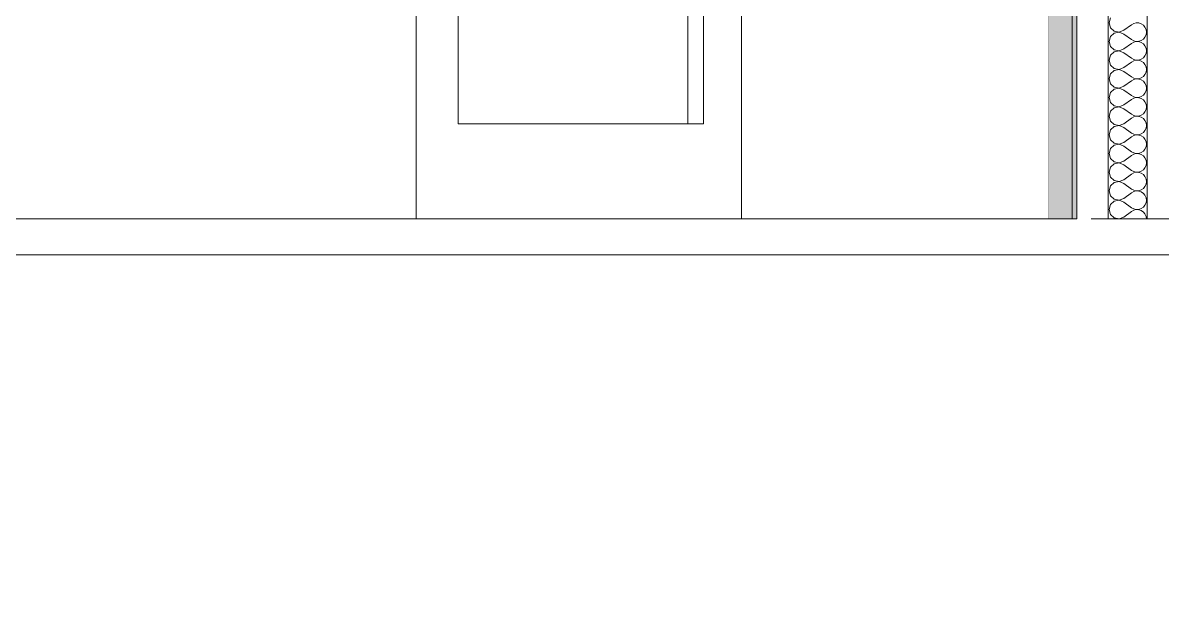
# Model space of a CAD drawing. Header units: millimetres. Extents: x -48147 to 1414029, y -496296 to 18123.
# Drawn here: x 1366343 to 1367135, y -478948 to -478550 of the extents above; entities that cross this region are included whole.
import ezdxf

# ---------------------------------------------------------------- set-up
doc = ezdxf.new("R2010")
doc.units = ezdxf.units.MM
doc.header["$MEASUREMENT"] = 0
doc.linetypes.add('Dashed', pattern=[2822.222233, 1411.111116, -1411.111116])
doc.linetypes.add('Wipeout_Contour', pattern=[1000, 0, -1000])
for name, color, linetype, lineweight, true_color in [('0_Pen_No__105', 7, 'Continuous', 15, 0xa6a6a6), ('New_A-25-M_Wall_Int_Pen_No__107', 7, 'Continuous', 15, 0xa6a6a6), ('New_ArchiCAD Doors_Pen_No__63', 7, 'Continuous', 20, 0x606060)]:
    doc.layers.add(name, color=color, linetype=linetype, lineweight=lineweight, true_color=true_color)
for name, color, linetype in [('New_A-20-M_Floor_Slab', 7, 'Continuous'), ('New_A-25-M_Wall_Int', 7, 'Continuous'), ('New_ArchiCAD Doors', 7, 'Continuous')]:
    doc.layers.add(name, color=color, linetype=linetype)
doc.layers.add('New_A-20-M_Floor_Slab_Pen_No__4', color=7, linetype='Continuous', lineweight=20)
doc.layers.add('New_A-25-M_Wall_Int_Pen_No__1', color=7, linetype='Continuous', lineweight=13)

# ---------------------------------------------------------------- blocks, each defined once
blk = doc.blocks.new('*X159', base_point=(1372879, -490836.73))
at = {"layer": 'New_A-25-M_Wall_Int_Pen_No__107', "linetype": 'Continuous'}
for p, q in [((1367099.2, -478547.01), (1367098.23, -478550.43)), ((1367098.23, -478550.43), (1367099.2, -478553.84)), ((1367108.62, -478555.62), (1367113.81, -478551.72)), ((1367115.38, -478550.86), (1367113.81, -478551.72)), ((1367117.12, -478550.45), (1367115.38, -478550.86)), ((1367118.91, -478550.54), (1367117.12, -478550.45)), ((1367120.61, -478551.11), (1367118.91, -478550.54)), ((1367122.08, -478552.13), (1367120.61, -478551.11)), ((1367123.23, -478553.5), (1367122.08, -478552.13)), ((1367099.2, -478560), (1367098.23, -478563.41)), ((1367099.2, -478553.84), (1367101.82, -478556.23)), ((1367101.82, -478557.6), (1367099.2, -478560)), ((1367101.82, -478556.23), (1367105.31, -478556.89)), ((1367105.31, -478556.94), (1367101.82, -478557.6)), ((1367105.31, -478556.89), (1367108.62, -478555.62)), ((1367108.62, -478558.22), (1367105.31, -478556.94)), ((1367108.62, -478558.22), (1367113.81, -478562.11)), ((1367123.95, -478555.14), (1367123.23, -478553.5)), ((1367123.23, -478560.33), (1367123.95, -478558.69)), ((1367124.19, -478556.92), (1367123.95, -478555.14)), ((1367123.95, -478558.69), (1367124.19, -478556.92)), ((1367098.23, -478563.41), (1367099.2, -478566.82)), ((1367099.2, -478566.82), (1367101.82, -478569.21)), ((1367108.62, -478568.6), (1367113.81, -478564.71)), ((1367113.81, -478562.11), (1367115.38, -478562.98)), ((1367115.38, -478563.84), (1367113.81, -478564.71)), ((1367115.38, -478562.98), (1367117.12, -478563.38)), ((1367117.12, -478563.43), (1367115.38, -478563.84)), ((1367117.12, -478563.38), (1367118.91, -478563.29)), ((1367118.91, -478563.52), (1367117.12, -478563.43)), ((1367118.91, -478563.29), (1367120.61, -478562.72)), ((1367120.61, -478564.09), (1367118.91, -478563.52)), ((1367120.61, -478562.72), (1367122.08, -478561.71)), ((1367122.08, -478565.11), (1367120.61, -478564.09)), ((1367122.08, -478561.71), (1367123.23, -478560.33)), ((1367123.23, -478566.49), (1367122.08, -478565.11)), ((1367123.95, -478568.12), (1367123.23, -478566.49)), ((1367124.19, -478569.9), (1367123.95, -478568.12)), ((1367099.2, -478572.98), (1367098.23, -478576.39)), ((1367101.82, -478570.58), (1367099.2, -478572.98)), ((1367101.82, -478569.21), (1367105.31, -478569.87)), ((1367105.31, -478569.92), (1367101.82, -478570.58)), ((1367105.31, -478569.87), (1367108.62, -478568.6)), ((1367108.62, -478571.2), (1367105.31, -478569.92)), ((1367108.62, -478571.2), (1367113.81, -478575.09)), ((1367113.81, -478575.09), (1367115.38, -478575.96)), ((1367115.38, -478575.96), (1367117.12, -478576.36)), ((1367118.91, -478576.28), (1367120.61, -478575.7)), ((1367120.61, -478575.7), (1367122.08, -478574.69)), ((1367122.08, -478574.69), (1367123.23, -478573.31)), ((1367123.23, -478573.31), (1367123.95, -478571.67)), ((1367123.95, -478571.67), (1367124.19, -478569.9)), ((1367098.23, -478576.39), (1367099.2, -478579.8)), ((1367099.2, -478579.8), (1367101.82, -478582.19)), ((1367101.82, -478583.57), (1367099.2, -478585.96)), ((1367101.82, -478582.19), (1367105.31, -478582.85)), ((1367105.31, -478582.91), (1367101.82, -478583.57)), ((1367105.31, -478582.85), (1367108.62, -478581.58)), ((1367108.62, -478584.18), (1367105.31, -478582.91)), ((1367108.62, -478581.58), (1367113.81, -478577.69)), ((1367115.38, -478576.82), (1367113.81, -478577.69)), ((1367117.12, -478576.42), (1367115.38, -478576.82)), ((1367117.12, -478576.36), (1367118.91, -478576.28)), ((1367118.91, -478576.5), (1367117.12, -478576.42)), ((1367120.61, -478577.07), (1367118.91, -478576.5)), ((1367122.08, -478578.09), (1367120.61, -478577.07)), ((1367123.23, -478579.47), (1367122.08, -478578.09)), ((1367123.95, -478581.11), (1367123.23, -478579.47)), ((1367124.19, -478582.88), (1367123.95, -478581.11)), ((1367123.95, -478584.65), (1367124.19, -478582.88)), ((1367099.2, -478585.96), (1367098.23, -478589.37)), ((1367098.23, -478589.37), (1367099.2, -478592.78)), ((1367108.62, -478584.18), (1367113.81, -478588.07)), ((1367108.62, -478594.56), (1367113.81, -478590.67)), ((1367113.81, -478588.07), (1367115.38, -478588.94)), ((1367115.38, -478589.8), (1367113.81, -478590.67)), ((1367115.38, -478588.94), (1367117.12, -478589.34)), ((1367117.12, -478589.4), (1367115.38, -478589.8)), ((1367117.12, -478589.34), (1367118.91, -478589.26)), ((1367118.91, -478589.48), (1367117.12, -478589.4)), ((1367118.91, -478589.26), (1367120.61, -478588.69)), ((1367120.61, -478590.06), (1367118.91, -478589.48)), ((1367120.61, -478588.69), (1367122.08, -478587.67)), ((1367122.08, -478591.07), (1367120.61, -478590.06)), ((1367122.08, -478587.67), (1367123.23, -478586.29)), ((1367123.23, -478592.45), (1367122.08, -478591.07)), ((1367123.23, -478586.29), (1367123.95, -478584.65)), ((1367099.2, -478598.94), (1367098.23, -478602.35)), ((1367099.2, -478592.78), (1367101.82, -478595.18)), ((1367101.82, -478596.55), (1367099.2, -478598.94)), ((1367101.82, -478595.18), (1367105.31, -478595.84)), ((1367105.31, -478595.89), (1367101.82, -478596.55)), ((1367105.31, -478595.84), (1367108.62, -478594.56)), ((1367108.62, -478597.16), (1367105.31, -478595.89)), ((1367108.62, -478597.16), (1367113.81, -478601.05)), ((1367122.08, -478600.65), (1367123.23, -478599.27)), ((1367123.95, -478594.09), (1367123.23, -478592.45)), ((1367123.23, -478599.27), (1367123.95, -478597.64)), ((1367124.19, -478595.86), (1367123.95, -478594.09)), ((1367123.95, -478597.64), (1367124.19, -478595.86)), ((1367098.23, -478602.35), (1367099.2, -478605.76)), ((1367099.2, -478605.76), (1367101.82, -478608.16)), ((1367105.31, -478608.82), (1367108.62, -478607.55)), ((1367108.62, -478607.55), (1367113.81, -478603.65)), ((1367113.81, -478601.05), (1367115.38, -478601.92)), ((1367115.38, -478602.78), (1367113.81, -478603.65)), ((1367115.38, -478601.92), (1367117.12, -478602.33)), ((1367117.12, -478602.38), (1367115.38, -478602.78)), ((1367117.12, -478602.33), (1367118.91, -478602.24)), ((1367118.91, -478602.47), (1367117.12, -478602.38)), ((1367118.91, -478602.24), (1367120.61, -478601.67)), ((1367120.61, -478603.04), (1367118.91, -478602.47)), ((1367120.61, -478601.67), (1367122.08, -478600.65)), ((1367122.08, -478604.05), (1367120.61, -478603.04)), ((1367123.23, -478605.43), (1367122.08, -478604.05)), ((1367123.95, -478607.07), (1367123.23, -478605.43)), ((1367124.19, -478608.84), (1367123.95, -478607.07)), ((1367099.2, -478611.92), (1367098.23, -478615.33)), ((1367098.23, -478615.33), (1367099.2, -478618.75)), ((1367101.82, -478609.53), (1367099.2, -478611.92)), ((1367101.82, -478608.16), (1367105.31, -478608.82)), ((1367105.31, -478608.87), (1367101.82, -478609.53)), ((1367108.62, -478610.14), (1367105.31, -478608.87)), ((1367108.62, -478610.14), (1367113.81, -478614.04)), ((1367113.81, -478614.04), (1367115.38, -478614.9)), ((1367115.38, -478614.9), (1367117.12, -478615.31)), ((1367117.12, -478615.36), (1367115.38, -478615.77)), ((1367117.12, -478615.31), (1367118.91, -478615.22)), ((1367118.91, -478615.45), (1367117.12, -478615.36)), ((1367118.91, -478615.22), (1367120.61, -478614.65)), ((1367120.61, -478616.02), (1367118.91, -478615.45)), ((1367120.61, -478614.65), (1367122.08, -478613.63)), ((1367122.08, -478613.63), (1367123.23, -478612.26)), ((1367123.23, -478612.26), (1367123.95, -478610.62)), ((1367123.95, -478610.62), (1367124.19, -478608.84)), ((1367099.2, -478618.75), (1367101.82, -478621.14)), ((1367101.82, -478622.51), (1367099.2, -478624.9)), ((1367101.82, -478621.14), (1367105.31, -478621.8)), ((1367105.31, -478621.85), (1367101.82, -478622.51)), ((1367105.31, -478621.8), (1367108.62, -478620.53)), ((1367108.62, -478623.12), (1367105.31, -478621.85)), ((1367108.62, -478620.53), (1367113.81, -478616.63)), ((1367108.62, -478623.12), (1367113.81, -478627.02)), ((1367115.38, -478615.77), (1367113.81, -478616.63)), ((1367122.08, -478617.03), (1367120.61, -478616.02)), ((1367123.23, -478618.41), (1367122.08, -478617.03)), ((1367123.95, -478620.05), (1367123.23, -478618.41)), ((1367123.23, -478625.24), (1367123.95, -478623.6)), ((1367124.19, -478621.82), (1367123.95, -478620.05)), ((1367123.95, -478623.6), (1367124.19, -478621.82)), ((1367099.2, -478624.9), (1367098.23, -478628.32)), ((1367098.23, -478628.32), (1367099.2, -478631.73)), ((1367108.62, -478633.51), (1367113.81, -478629.61)), ((1367113.81, -478627.02), (1367115.38, -478627.88)), ((1367115.38, -478628.75), (1367113.81, -478629.61)), ((1367115.38, -478627.88), (1367117.12, -478628.29)), ((1367117.12, -478628.34), (1367115.38, -478628.75)), ((1367117.12, -478628.29), (1367118.91, -478628.2)), ((1367118.91, -478628.43), (1367117.12, -478628.34)), ((1367118.91, -478628.2), (1367120.61, -478627.63)), ((1367120.61, -478629), (1367118.91, -478628.43)), ((1367120.61, -478627.63), (1367122.08, -478626.62)), ((1367122.08, -478630.01), (1367120.61, -478629)), ((1367122.08, -478626.62), (1367123.23, -478625.24)), ((1367123.23, -478631.39), (1367122.08, -478630.01)), ((1367123.95, -478633.03), (1367123.23, -478631.39)), ((1367099.2, -478637.88), (1367098.23, -478641.3)), ((1367099.2, -478631.73), (1367101.82, -478634.12)), ((1367101.82, -478635.49), (1367099.2, -478637.88)), ((1367101.82, -478634.12), (1367105.31, -478634.78)), ((1367105.31, -478634.83), (1367101.82, -478635.49)), ((1367105.31, -478634.78), (1367108.62, -478633.51)), ((1367108.62, -478636.1), (1367105.31, -478634.83)), ((1367108.62, -478636.1), (1367113.81, -478640)), ((1367122.08, -478639.6), (1367123.23, -478638.22)), ((1367123.23, -478638.22), (1367123.95, -478636.58)), ((1367124.19, -478634.81), (1367123.95, -478633.03)), ((1367123.95, -478636.58), (1367124.19, -478634.81)), ((1367098.23, -478641.3), (1367099.2, -478644.71)), ((1367099.2, -478644.71), (1367101.82, -478647.1)), ((1367101.82, -478647.1), (1367105.31, -478647.76)), ((1367105.31, -478647.76), (1367108.62, -478646.49)), ((1367108.62, -478646.49), (1367113.81, -478642.6)), ((1367113.81, -478640), (1367115.38, -478640.87)), ((1367115.38, -478641.73), (1367113.81, -478642.6)), ((1367115.38, -478640.87), (1367117.12, -478641.27)), ((1367117.12, -478641.32), (1367115.38, -478641.73)), ((1367117.12, -478641.27), (1367118.91, -478641.18)), ((1367118.91, -478641.41), (1367117.12, -478641.32)), ((1367118.91, -478641.18), (1367120.61, -478640.61)), ((1367120.61, -478641.98), (1367118.91, -478641.41)), ((1367120.61, -478640.61), (1367122.08, -478639.6)), ((1367122.08, -478643), (1367120.61, -478641.98)), ((1367123.23, -478644.38), (1367122.08, -478643)), ((1367123.95, -478646.01), (1367123.23, -478644.38)), ((1367124.19, -478647.79), (1367123.95, -478646.01)), ((1367099.2, -478650.87), (1367098.23, -478654.28)), ((1367098.23, -478654.28), (1367099.2, -478657.69)), ((1367101.82, -478648.47), (1367099.2, -478650.87)), ((1367105.31, -478647.81), (1367101.82, -478648.47)), ((1367108.62, -478649.09), (1367105.31, -478647.81)), ((1367108.62, -478649.09), (1367113.81, -478652.98)), ((1367113.81, -478652.98), (1367115.38, -478653.85)), ((1367115.38, -478654.71), (1367113.81, -478655.58)), ((1367115.38, -478653.85), (1367117.12, -478654.25)), ((1367117.12, -478654.3), (1367115.38, -478654.71)), ((1367117.12, -478654.25), (1367118.91, -478654.17)), ((1367118.91, -478654.39), (1367117.12, -478654.3)), ((1367118.91, -478654.17), (1367120.61, -478653.59)), ((1367120.61, -478654.96), (1367118.91, -478654.39)), ((1367120.61, -478653.59), (1367122.08, -478652.58)), ((1367122.08, -478655.98), (1367120.61, -478654.96)), ((1367122.08, -478652.58), (1367123.23, -478651.2)), ((1367123.23, -478651.2), (1367123.95, -478649.56)), ((1367123.95, -478649.56), (1367124.19, -478647.79)), ((1367099.2, -478657.69), (1367101.82, -478660.08)), ((1367101.82, -478661.45), (1367099.2, -478663.85)), ((1367101.82, -478660.08), (1367105.31, -478660.74)), ((1367105.31, -478660.8), (1367101.82, -478661.45)), ((1367105.31, -478660.74), (1367108.62, -478659.47)), ((1367108.62, -478662.07), (1367105.31, -478660.8)), ((1367108.62, -478659.47), (1367113.81, -478655.58)), ((1367108.62, -478662.07), (1367113.81, -478665.96)), ((1367123.23, -478657.36), (1367122.08, -478655.98)), ((1367123.95, -478659), (1367123.23, -478657.36)), ((1367123.23, -478664.18), (1367123.95, -478662.54)), ((1367124.19, -478660.77), (1367123.95, -478659)), ((1367123.95, -478662.54), (1367124.19, -478660.77)), ((1367099.2, -478663.85), (1367098.23, -478667.26)), ((1367098.23, -478667.26), (1367099.2, -478670.67)), ((1367099.2, -478670.67), (1367101.82, -478673.07)), ((1367108.62, -478672.45), (1367113.81, -478668.56)), ((1367113.81, -478665.96), (1367115.38, -478666.83)), ((1367115.38, -478667.69), (1367113.81, -478668.56)), ((1367115.38, -478666.83), (1367117.12, -478667.23)), ((1367117.12, -478667.29), (1367115.38, -478667.69)), ((1367117.12, -478667.23), (1367118.91, -478667.15)), ((1367118.91, -478667.37), (1367117.12, -478667.29)), ((1367118.91, -478667.15), (1367120.61, -478666.57)), ((1367120.61, -478667.95), (1367118.91, -478667.37)), ((1367120.61, -478666.57), (1367122.08, -478665.56)), ((1367122.08, -478668.96), (1367120.61, -478667.95)), ((1367122.08, -478665.56), (1367123.23, -478664.18)), ((1367123.23, -478670.34), (1367122.08, -478668.96)), ((1367123.95, -478671.98), (1367123.23, -478670.34)), ((1367099.2, -478676.83), (1367098.23, -478680.24)), ((1367101.82, -478674.44), (1367099.2, -478676.83)), ((1367101.82, -478673.07), (1367105.31, -478673.72)), ((1367105.31, -478673.78), (1367101.82, -478674.44)), ((1367105.31, -478673.72), (1367108.62, -478672.45)), ((1367108.62, -478675.05), (1367105.31, -478673.78)), ((1367108.62, -478675.05), (1367113.81, -478678.94)), ((1367113.81, -478678.94), (1367115.38, -478679.81)), ((1367120.61, -478679.56), (1367122.08, -478678.54)), ((1367122.08, -478678.54), (1367123.23, -478677.16)), ((1367123.23, -478677.16), (1367123.95, -478675.52)), ((1367124.19, -478673.75), (1367123.95, -478671.98)), ((1367123.95, -478675.52), (1367124.19, -478673.75)), ((1367098.23, -478680.24), (1367099.2, -478683.65)), ((1367099.2, -478683.65), (1367101.82, -478686.05)), ((1367101.82, -478686.05), (1367105.31, -478686.71)), ((1367105.31, -478686.71), (1367108.62, -478685.43)), ((1367108.62, -478685.43), (1367113.81, -478681.54)), ((1367115.38, -478680.67), (1367113.81, -478681.54)), ((1367115.38, -478679.81), (1367117.12, -478680.22)), ((1367117.12, -478680.27), (1367115.38, -478680.67)), ((1367117.12, -478680.22), (1367118.91, -478680.13)), ((1367118.91, -478680.35), (1367117.12, -478680.27)), ((1367118.91, -478680.13), (1367120.61, -478679.56)), ((1367120.61, -478680.93), (1367118.91, -478680.35)), ((1367122.08, -478681.94), (1367120.61, -478680.93)), ((1367123.23, -478683.32), (1367122.08, -478681.94)), ((1367123.95, -478684.96), (1367123.23, -478683.32)), ((1367124.19, -478686.73), (1367123.95, -478684.96))]:
    blk.add_line(p, q, dxfattribs=at)
blk = doc.blocks.new('Section Elem_137_2', base_point=(1372879, -490836.73))
at = {"layer": 'New_A-25-M_Wall_Int_Pen_No__107', "linetype": 'Continuous'}
blk.add_hatch(color=256, dxfattribs=at).paths.add_polyline_path([(1367056.15, -478686.73), (1367072.5, -478686.73), (1367072.5, -474813.61), (1367056.15, -474813.61)])
at = {"layer": 'New_A-25-M_Wall_Int_Pen_No__107', "linetype": 'Continuous', "lineweight": 0, "true_color": 0x535353}
blk.add_hatch(color=251, dxfattribs=at).paths.add_polyline_path([(1367072.5, -478686.73), (1367075.77, -478686.73), (1367075.77, -474813.61), (1367072.5, -474813.61)])
at = {"layer": 'New_A-25-M_Wall_Int_Pen_No__1', "linetype": 'Continuous'}
blk.add_line((1367056.15, -474813.61), (1367056.15, -478686.73), dxfattribs=at)
at = {"color": 254, "linetype": 'Wipeout_Contour', "lineweight": 0, "ltscale": 5791331.527955575}
blk.add_wipeout([(1367075.77, -478686.73), (1367097.58, -478686.73), (1367097.58, -474813.61), (1367075.77, -474813.61)], dxfattribs=at).dxf.layer = 'New_A-25-M_Wall_Int'
at = {"layer": 'New_A-25-M_Wall_Int_Pen_No__1', "linetype": 'Continuous'}
for p, q in [((1367072.5, -474813.61), (1367072.5, -478686.73)), ((1367075.77, -474813.61), (1367075.77, -478686.73))]:
    blk.add_line(p, q, dxfattribs=at)
at = {"color": 254, "linetype": 'Wipeout_Contour', "lineweight": 0, "ltscale": 5791424.195083515}
blk.add_wipeout([(1367097.58, -478686.73), (1367124.84, -478686.73), (1367124.84, -474813.61), (1367097.58, -474813.61)], dxfattribs=at).dxf.layer = 'New_A-25-M_Wall_Int'
at = {"layer": 'New_A-25-M_Wall_Int_Pen_No__1', "linetype": 'Continuous'}
blk.add_line((1367097.58, -474813.61), (1367097.58, -478686.73), dxfattribs=at)
at = {"layer": 'New_A-25-M_Wall_Int'}
blk.add_blockref('*X159', (1372879, -490836.73), dxfattribs=at)
at = {"color": 254, "linetype": 'Wipeout_Contour', "lineweight": 0, "ltscale": 5791514.803092198}
blk.add_wipeout([(1367124.84, -478686.73), (1367145.56, -478686.73), (1367145.56, -474813.61), (1367124.84, -474813.61)], dxfattribs=at).dxf.layer = 'New_A-25-M_Wall_Int'
at = {"layer": 'New_A-25-M_Wall_Int_Pen_No__1', "linetype": 'Continuous'}
blk.add_line((1367124.84, -474813.61), (1367124.84, -478686.73), dxfattribs=at)
blk = doc.blocks.new('Section Elem_138_2', base_point=(1372879, -490836.73))
at = {"color": 254, "linetype": 'Wipeout_Contour', "lineweight": 0, "ltscale": 57868522.91211338}
blk.add_wipeout([(1365629.7, -474813.61), (1365629.7, -476586.73), (1366034.08, -476586.73), (1366034.08, -478686.73), (1366616.35, -478686.73), (1366616.35, -476586.73), (1367056.15, -476586.73), (1367056.15, -475694.33), (1366649.63, -475694.33), (1366649.63, -475686.73), (1365631.79, -475686.73), (1365631.79, -475661.73), (1366696.83, -475661.73), (1366696.83, -475116.73), (1366695.21, -475107.75), (1366691.31, -475104.03), (1366649.63, -475104.03), (1366649.63, -475086.73), (1367056.15, -475086.73), (1367056.15, -474993.35), (1366935.28, -474993.35), (1366914.15, -474992.74), (1366913.17, -474991.77), (1366912.78, -474989.5), (1366912.84, -474978.27), (1366413.5, -474978.27), (1366392.37, -474977.66), (1366391.39, -474976.69), (1366390.99, -474974.42), (1366391.06, -474963.19), (1365891.72, -474963.19), (1365870.59, -474962.58), (1365869.61, -474961.62), (1365869.21, -474959.34), (1365869.87, -474838.84), (1365845.17, -474838.84), (1365844.47, -474838.82), (1365844.56, -474823.02), (1365844.98, -474820.77), (1365845.97, -474819.86)], dxfattribs=at).dxf.layer = 'New_A-25-M_Wall_Int'
blk = doc.blocks.new('Section Elem_144_2', base_point=(1372879, -490836.73))
at = {"color": 254, "linetype": 'Wipeout_Contour', "lineweight": 0, "ltscale": 7238856.031793656}
blk.add_wipeout([(1366616.35, -478686.73), (1366645.46, -478686.73), (1366645.46, -478620.73), (1366645.46, -476659.73), (1366616.35, -476659.73)], dxfattribs=at).dxf.layer = 'New_ArchiCAD Doors'
at = {"color": 254, "linetype": 'Wipeout_Contour', "lineweight": 0, "ltscale": 7239767.19862546}
blk.add_wipeout([(1366842.46, -476659.73), (1366816.14, -476659.73), (1366816.14, -478620.73), (1366816.14, -478686.73), (1366842.46, -478686.73)], dxfattribs=at).dxf.layer = 'New_ArchiCAD Doors'
at = {"layer": 'New_ArchiCAD Doors_Pen_No__63', "linetype": 'Continuous'}
blk.add_line((1366616.35, -476659.73), (1366616.35, -478686.73), dxfattribs=at)
at = {"color": 254, "linetype": 'Wipeout_Contour', "lineweight": 0, "ltscale": 5791459.057872883}
blk.add_wipeout([(1366805.14, -478620.73), (1366816.14, -478620.73), (1366816.14, -476659.73), (1366805.14, -476659.73)], dxfattribs=at).dxf.layer = 'New_ArchiCAD Doors'
at = {"color": 254, "linetype": 'Wipeout_Contour', "lineweight": 0, "ltscale": 17375531.25458876}
blk.add_wipeout([(1366887.98, -477986.73), (1366842.46, -477986.73), (1366842.46, -478686.73), (1367056.15, -478686.73), (1367056.15, -476659.73), (1366842.46, -476659.73), (1366842.46, -477347.73), (1366887.98, -477347.73), (1366888.96, -477348.52), (1366896.05, -477365.09), (1366896.05, -477969.37), (1366888.96, -477985.94)], dxfattribs=at).dxf.layer = 'New_ArchiCAD Doors'
at = {"layer": 'New_ArchiCAD Doors_Pen_No__63', "linetype": 'Continuous'}
blk.add_line((1366842.46, -476659.73), (1366842.46, -478686.73), dxfattribs=at)
at = {"color": 254, "linetype": 'Wipeout_Contour', "lineweight": 0, "ltscale": 5792495.127807429}
blk.add_wipeout([(1366645.46, -478620.73), (1366645.46, -478686.73), (1366816.14, -478686.73), (1366816.14, -478620.73)], dxfattribs=at).dxf.layer = 'New_ArchiCAD Doors'
at = {"layer": 'New_ArchiCAD Doors_Pen_No__63', "linetype": 'Continuous'}
blk.add_line((1366816.14, -478620.73), (1366816.14, -476659.73), dxfattribs=at)
at = {"color": 254, "linetype": 'Wipeout_Contour', "lineweight": 0, "ltscale": 5791136.813658421}
blk.add_wipeout([(1366805.14, -476659.73), (1366645.46, -476659.73), (1366645.46, -478620.73), (1366805.14, -478620.73)], dxfattribs=at).dxf.layer = 'New_ArchiCAD Doors'
at = {"layer": 'New_ArchiCAD Doors_Pen_No__63', "linetype": 'Continuous'}
for p, q in [((1366645.46, -478620.73), (1366645.46, -476659.73)), ((1366805.14, -478620.73), (1366805.14, -476659.73)), ((1366816.14, -478620.73), (1366645.46, -478620.73))]:
    blk.add_line(p, q, dxfattribs=at)
blk = doc.blocks.new('Section Elem_171_2', base_point=(1372879, -490836.73))
at = {"color": 254, "linetype": 'Wipeout_Contour', "lineweight": 0, "ltscale": 5852792.500182126}
blk.add_wipeout([(1360553.69, -478686.73), (1360553.69, -478711.73), (1404762.56, -478711.73), (1404762.56, -478686.73)], dxfattribs=at).dxf.layer = 'New_A-20-M_Floor_Slab'
at = {"layer": 'New_A-20-M_Floor_Slab_Pen_No__4', "linetype": 'Continuous'}
for p, q in [((1367056.15, -478686.73), (1365579.54, -478686.73)), ((1367124.84, -478686.73), (1367097.58, -478686.73))]:
    blk.add_line(p, q, dxfattribs=at)
at = {"layer": 'New_A-20-M_Floor_Slab_Pen_No__4', "linetype": 'Continuous', "flags": 128}
blk.add_lwpolyline([(1367075.77, -478686.73), (1367072.5, -478686.73), (1367056.15, -478686.73)], dxfattribs=at)
at = {"color": 254, "linetype": 'Wipeout_Contour', "lineweight": 0, "ltscale": 5852988.886324035}
blk.add_wipeout([(1360553.69, -478711.73), (1360553.69, -478986.73), (1404762.56, -478986.73), (1404762.56, -478711.73)], dxfattribs=at).dxf.layer = 'New_A-20-M_Floor_Slab'
at = {"layer": 'New_A-20-M_Floor_Slab_Pen_No__4', "linetype": 'Continuous'}
blk.add_line((1404762.56, -478711.73), (1360553.69, -478711.73), dxfattribs=at)
blk = doc.blocks.new('S-24 Building Section_STORY_MARKER', base_point=(1372879, -490836.73))
at = {"layer": '0_Pen_No__105', "linetype": 'Dashed', "ltscale": 0.1}
blk.add_line((1358054.72, -478686.73), (1410366.73, -478686.73), dxfattribs=at)

msp = doc.modelspace()

# ---------------------------------------------------------------- block references
at = {"layer": 'New_A-25-M_Wall_Int'}
msp.add_blockref('Section Elem_137_2', (1372879, -490836.73), dxfattribs=at)

# ---------------------------------------------------------------- next in the draw order: block references
msp.add_blockref('Section Elem_138_2', (1372879, -490836.73), dxfattribs=at)

# ---------------------------------------------------------------- next in the draw order: block references
at = {"layer": 'New_ArchiCAD Doors'}
msp.add_blockref('Section Elem_144_2', (1372879, -490836.73), dxfattribs=at)

# ---------------------------------------------------------------- next in the draw order: block references
at = {"layer": 'New_A-20-M_Floor_Slab'}
msp.add_blockref('Section Elem_171_2', (1372879, -490836.73), dxfattribs=at)

# ---------------------------------------------------------------- next in the draw order: block references
at = {"linetype": 'Continuous', "lineweight": 0}
msp.add_blockref('S-24 Building Section_STORY_MARKER', (1372879, -490836.73), dxfattribs=at)

doc.saveas('drawing.dxf')
